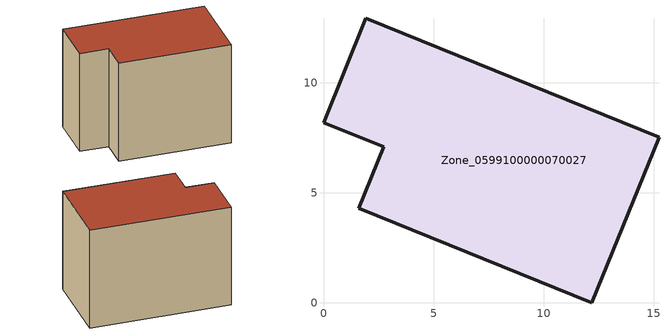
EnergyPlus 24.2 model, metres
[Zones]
Zone_0599100000070027
 floor ground (C_G): 1.92,12.93 15.25,7.52 12.19,0 1.6,4.29 2.74,7.09 0,8.19 z0
 wall outside (C_F): 15.25,7.52 1.92,12.93 0,8.19 2.74,7.09 1.6,4.29 12.19,0 15.25,7.52 z0:10.75
 roof outside (C_R): 12.19,0 15.25,7.52 1.92,12.93 0,8.19 2.74,7.09 1.6,4.29 z10.75
[BUILDING]
Pand.0599100000070027: North Axis=0; Terrain=City; Loads Convergence Tolerance Value=0.04; Temperature Convergence Tolerance Value=0.4; Solar Distribution=FullExterior; Maximum Number of Warmup Days=25; Minimum Number of Warmup Days=1
[Site:Location]
Rotterdam.The.Hague.AP_ZH_NLD Design_Conditions: Latitude=51.96; Longitude=4.45; Time Zone=1; Elevation=-4.5
[SITE:GROUNDTEMPERATURE:BUILDINGSURFACE]
18, 18, 18, 18, 18, 18, 18, 18, 18, 18, 18, 18
[MATERIAL] Thermal Absorptance=0.9; Solar Absorptance=0.7; Visible Absorptance=0.7
Name | Roughness | Thickness | Conductivity | Density | Specific Heat
G.D.1965 | MediumSmooth | 0.15 | 1 | 540 | 1210
F.D.1965 | Rough | 0.3 | 0.857143 | 1920 | 840
R.D.1965 | MediumRough | 0.2 | 0.08 | 1500 | 1000
[CONSTRUCTION]
C_G: G.D.1965
C_F: F.D.1965
C_R: R.D.1965
[ZONE]
Zone_0599100000070027: Type=1; Multiplier=1; Ceiling Height=Autocalculate; Volume=Autocalculate; Floor Area=autocalculate; Part of Total Floor Area=Yes
[ZONEINFILTRATION:DESIGNFLOWRATE]
Infil_Zone_0599100000070027: Zone or ZoneList or Space or SpaceList=Zone_0599100000070027; Schedule=AlwaysOn; Design Flow Rate Calculation Method=Flow/Area; Flow Rate per Floor Area=0.0042; Constant Term Coefficient=1; Temperature Term Coefficient=0; Velocity Term Coefficient=0; Velocity Squared Term Coefficient=0
[HVACTEMPLATE:ZONE:IDEALLOADSAIRSYSTEM]
Zone_0599100000070027: Maximum Heating Supply Air Temperature=50; Minimum Cooling Supply Air Temperature=13; Maximum Heating Supply Air Humidity Ratio=0.0156; Minimum Cooling Supply Air Humidity Ratio=0.0077; Heating Limit=NoLimit; Cooling Limit=NoLimit; Dehumidification Control Type=ConstantSensibleHeatRatio; Cooling Sensible Heat Ratio=0.7; Dehumidification Setpoint=60; Humidification Control Type=None; Humidification Setpoint=30; Outdoor Air Method=None; Outdoor Air Flow Rate per Person=0.00944; Outdoor Air Flow Rate per Zone Floor Area=0; Outdoor Air Flow Rate per Zone=0; Demand Controlled Ventilation Type=None; Outdoor Air Economizer Type=NoEconomizer; Heat Recovery Type=None; Sensible Heat Recovery Effectiveness=0.7; Latent Heat Recovery Effectiveness=0.65
[ZONECONTROL:THERMOSTAT]
ThermostatControl_Zone_0599100000070027: Zone or ZoneList=Zone_0599100000070027; Control Type Schedule=DualSetpointControlType; Control 1=Thermostat_Zone_0599100000070027; Temperature Difference Between Cutout And Setpoint=0
[THERMOSTATSETPOINT:DUALSETPOINT]
Thermostat_Zone_0599100000070027: Heating Setpoint Temperature Schedule=HeatingSetpoint_Zone_0599100000070027; Cooling Setpoint Temperature Schedule=CoolingSetpoint_Zone_0599100000070027
[SCHEDULE:COMPACT]
HeatingSetpoint_Zone_0599100000070027: Through: 12/31, For: AllDays, Until: 24:00, 21
CoolingSetpoint_Zone_0599100000070027: Through: 12/31, For: AllDays, Until: 24:00, 24
DualSetpointControlType: Through: 12/31, For: AllDays, Until: 24:00, 4
AlwaysOn: Through: 12/31, For: AllDays, Until: 24:00, 1
